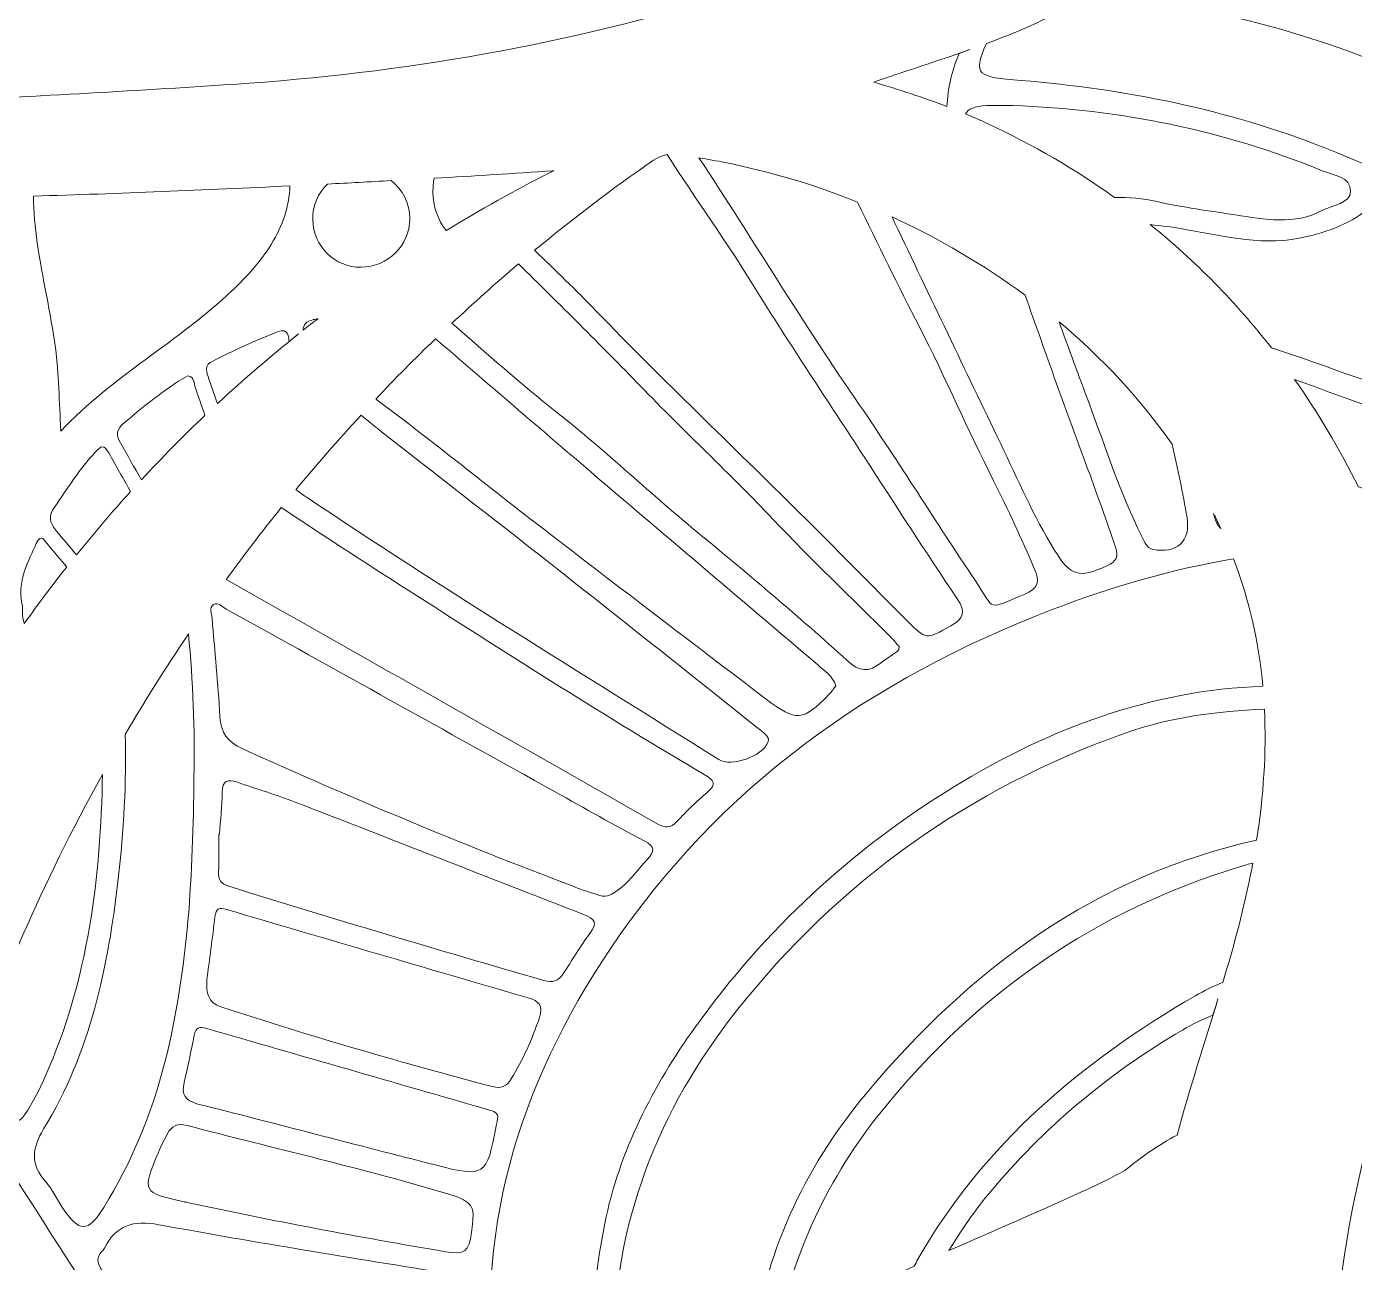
# Model space of a CAD drawing. Extents: x 86 to 1914, y -1775 to -226.
# Drawn here: x 1117.5 to 1456.6, y -909 to -593.4 of the extents above; entities that cross this region are included whole.
import ezdxf

# ---------------------------------------------------------------- set-up
doc = ezdxf.new("R2010")
doc.units = 0
doc.header["$MEASUREMENT"] = 0
doc.layers.add('Layer 1', color=7, linetype='Continuous')

# ---------------------------------------------------------------- blocks, each defined once
blk = doc.blocks.new('block 3')
at = {"layer": 'Layer 1', "lineweight": 0}
for points, knots in [([(1909.17, -702.32), (1893.53, -708.4), (1878.2, -715.47), (1862.07, -720.2), (1823.68, -731.4), (1784.54, -739.2), (1744.98, -744.84), (1694.01, -752.11), (1642.77, -754.79), (1591.31, -753.43), (1567.38, -752.78), (1543.5, -751.06), (1519.7, -748.57), (1518.95, -748.5), (1518.23, -748.27), (1516.47, -747.89), (1521.31, -745.56), (1525.28, -743.84), (1529.07, -741.79), (1559.4, -725.46), (1587.96, -706.29), (1616.7, -687.4), (1637.98, -673.37), (1658.69, -658.5), (1678.04, -641.89), (1702.57, -620.8), (1726.08, -598.68), (1745.34, -572.43), (1771.85, -536.26), (1794.13, -497.98), (1805.01, -453.96), (1810.58, -431.4), (1812.48, -408.61), (1807.15, -385.71), (1799.99, -355.07), (1781.2, -333.42), (1754.39, -318.07), (1735.77, -307.39), (1715.33, -301.57), (1694.83, -296.02), (1639.25, -281.02), (1582.52, -273.01), (1525.26, -268.1), (1466.95, -263.11), (1408.48, -261.26), (1350.06, -258.65), (1310.62, -256.91), (1271.23, -254.46), (1231.92, -250.93), (1187.04, -246.9), (1142.64, -240.01), (1098.76, -229.77), (1097.38, -229.46), (1095.97, -229.28), (1094.55, -229.02), (1078.62, -226.14), (1069.68, -233.52), (1069.82, -249.66), (1069.91, -262.09), (1074.97, -273.1), (1080.67, -283.74), (1093.27, -307.24), (1112.11, -324.9), (1133.84, -339.73), (1161.19, -358.37), (1191.36, -371.14), (1222.31, -382.25), (1258.9, -395.4), (1296.14, -406.22), (1334.58, -412.44), (1357.87, -416.21), (1381.45, -418.28), (1404.53, -423.39), (1415.7, -425.87), (1426.68, -428.9), (1436.75, -434.56), (1456.38, -445.58), (1461.8, -464.49), (1451.07, -484.35), (1446.41, -492.94), (1439.97, -500.12), (1433.06, -506.94), (1394.64, -544.94), (1348.21, -569.06), (1297.15, -585.1), (1255.81, -598.08), (1213.48, -605.3), (1170.25, -608.18), (1144.02, -609.94), (1117.76, -611.25), (1091.51, -612.79), (1070.66, -614), (1049.77, -614.35), (1028.92, -615.67), (1019.27, -616.27), (1009.63, -616.49), (1000, -616.47), (990.37, -616.49), (980.73, -616.27), (971.08, -615.67), (950.23, -614.35), (929.34, -614), (908.49, -612.79), (882.24, -611.25), (855.98, -609.94), (829.75, -608.18), (786.52, -605.3), (744.19, -598.08), (702.85, -585.1), (651.79, -569.06), (605.36, -544.94), (566.94, -506.94), (560.03, -500.12), (553.59, -492.94), (548.93, -484.35), (538.2, -464.49), (543.62, -445.58), (563.25, -434.56), (573.32, -428.9), (584.3, -425.87), (595.47, -423.39), (618.55, -418.28), (642.13, -416.21), (665.42, -412.44), (703.86, -406.22), (741.1, -395.4), (777.69, -382.25), (808.64, -371.14), (838.81, -358.37), (866.15, -339.73), (887.89, -324.9), (906.73, -307.24), (919.33, -283.74), (925.03, -273.1), (930.09, -262.09), (930.18, -249.66), (930.32, -233.52), (921.38, -226.14), (905.45, -229.02), (904.03, -229.28), (902.62, -229.46), (901.24, -229.77), (857.36, -240.01), (812.96, -246.9), (768.08, -250.93), (728.77, -254.46), (689.38, -256.91), (649.94, -258.65), (591.52, -261.26), (533.05, -263.11), (474.74, -268.1), (417.48, -273.01), (360.75, -281.02), (305.17, -296.02), (284.67, -301.57), (264.23, -307.39), (245.61, -318.07), (218.8, -333.42), (200.01, -355.07), (192.85, -385.71), (187.52, -408.61), (189.42, -431.4), (194.99, -453.96), (205.87, -497.98), (228.15, -536.26), (254.66, -572.43), (273.92, -598.68), (297.43, -620.8), (321.96, -641.89), (341.31, -658.5), (362.02, -673.37), (383.3, -687.4), (412.04, -706.29), (440.6, -725.46), (470.93, -741.79), (474.72, -743.84), (478.69, -745.56), (483.53, -747.89), (481.77, -748.27), (481.05, -748.5), (480.3, -748.57), (456.5, -751.06), (432.62, -752.78), (408.69, -753.43), (357.23, -754.79), (305.99, -752.11), (255.02, -744.84), (215.46, -739.2), (176.32, -731.4), (137.93, -720.2), (121.79, -715.47), (106.47, -708.4), (90.83, -702.32), (87.69, -701.09), (86.4, -701.07), (86.48, -705.08), (86.69, -719.22), (87.8, -733.29), (91.12, -747.05), (99.71, -782.62), (115.58, -814.95), (136.23, -844.92), (168.79, -892.16), (210.55, -928.09), (264.67, -948.87), (273.9, -952.41), (282.4, -953.96), (291.34, -948.92), (292.97, -948.02), (294.91, -947.66), (296.69, -947), (374.62, -918.81), (451.55, -888.04), (528.24, -856.69), (532.23, -855.06), (533.25, -856.2), (534.44, -859.68), (539.3, -873.81), (542.84, -888.26), (545.3, -902.96), (551.58, -940.29), (550.69, -978.12), (552.97, -1015.72), (553.99, -1032.31), (554.86, -1048.99), (554.24, -1065.56), (553.75, -1078.11), (558.83, -1087.41), (565.88, -1096.91), (582.42, -1119.16), (599.1, -1141.37), (614.38, -1164.49), (643.83, -1209.07), (661.58, -1258.64), (673.71, -1310.35), (687.05, -1367.25), (691.77, -1425.16), (693.42, -1483.42), (694.18, -1510.5), (693.29, -1537.61), (694.51, -1564.72), (696.46, -1608.03), (712.64, -1644.19), (746.14, -1672.33), (776.75, -1698), (809.08, -1721.5), (840.23, -1746.5), (867.46, -1768.37), (898.86, -1775.17), (933.26, -1769.89), (950.95, -1767.19), (968.61, -1764.18), (986.51, -1762.87), (991.03, -1762.55), (995.52, -1762.4), (1000, -1762.4), (1004.48, -1762.4), (1008.97, -1762.55), (1013.49, -1762.87), (1031.39, -1764.18), (1049.05, -1767.19), (1066.74, -1769.89), (1101.14, -1775.17), (1132.54, -1768.37), (1159.77, -1746.5), (1190.92, -1721.5), (1223.25, -1698), (1253.86, -1672.33), (1287.36, -1644.19), (1303.53, -1608.03), (1305.49, -1564.72), (1306.71, -1537.61), (1305.82, -1510.5), (1306.58, -1483.42), (1308.23, -1425.16), (1312.95, -1367.25), (1326.29, -1310.35), (1338.42, -1258.64), (1356.17, -1209.07), (1385.62, -1164.49), (1400.9, -1141.37), (1417.58, -1119.16), (1434.12, -1096.91), (1441.17, -1087.41), (1446.25, -1078.11), (1445.76, -1065.56), (1445.14, -1048.99), (1446.01, -1032.31), (1447.03, -1015.72), (1449.31, -978.12), (1448.42, -940.29), (1454.7, -902.96), (1457.16, -888.26), (1460.7, -873.81), (1465.56, -859.68), (1466.75, -856.2), (1467.77, -855.06), (1471.76, -856.69), (1548.45, -888.04), (1625.38, -918.81), (1703.31, -947), (1705.09, -947.66), (1707.03, -948.02), (1708.66, -948.92), (1717.6, -953.96), (1726.1, -952.41), (1735.33, -948.87), (1789.45, -928.09), (1831.21, -892.16), (1863.77, -844.92), (1884.42, -814.95), (1900.29, -782.62), (1908.88, -747.05), (1912.2, -733.29), (1913.31, -719.22), (1913.52, -705.08), (1913.6, -701.07), (1912.31, -701.09), (1909.17, -702.32)], [0, 0, 0, 0, 1, 1, 1, 2, 2, 2, 3, 3, 3, 4, 4, 4, 5, 5, 5, 6, 6, 6, 7, 7, 7, 8, 8, 8, 9, 9, 9, 10, 10, 10, 11, 11, 11, 12, 12, 12, 13, 13, 13, 14, 14, 14, 15, 15, 15, 16, 16, 16, 17, 17, 17, 18, 18, 18, 19, 19, 19, 20, 20, 20, 21, 21, 21, 22, 22, 22, 23, 23, 23, 24, 24, 24, 25, 25, 25, 26, 26, 26, 27, 27, 27, 28, 28, 28, 29, 29, 29, 30, 30, 30, 31, 31, 31, 32, 32, 32, 33, 33, 33, 34, 34, 34, 35, 35, 35, 36, 36, 36, 37, 37, 37, 38, 38, 38, 39, 39, 39, 40, 40, 40, 41, 41, 41, 42, 42, 42, 43, 43, 43, 44, 44, 44, 45, 45, 45, 46, 46, 46, 47, 47, 47, 48, 48, 48, 49, 49, 49, 50, 50, 50, 51, 51, 51, 52, 52, 52, 53, 53, 53, 54, 54, 54, 55, 55, 55, 56, 56, 56, 57, 57, 57, 58, 58, 58, 59, 59, 59, 60, 60, 60, 61, 61, 61, 62, 62, 62, 63, 63, 63, 64, 64, 64, 65, 65, 65, 66, 66, 66, 67, 67, 67, 68, 68, 68, 69, 69, 69, 70, 70, 70, 71, 71, 71, 72, 72, 72, 73, 73, 73, 74, 74, 74, 75, 75, 75, 76, 76, 76, 77, 77, 77, 78, 78, 78, 79, 79, 79, 80, 80, 80, 81, 81, 81, 82, 82, 82, 83, 83, 83, 84, 84, 84, 85, 85, 85, 86, 86, 86, 87, 87, 87, 88, 88, 88, 89, 89, 89, 90, 90, 90, 91, 91, 91, 92, 92, 92, 93, 93, 93, 94, 94, 94, 95, 95, 95, 96, 96, 96, 97, 97, 97, 98, 98, 98, 99, 99, 99, 100, 100, 100, 101, 101, 101, 102, 102, 102, 103, 103, 103, 104, 104, 104, 105, 105, 105, 106, 106, 106, 106]), ([(1362.59, -597.78), (1365.38, -596.73), (1368.17, -595.64), (1370.93, -594.48), (1376.11, -592.3), (1381.1, -589.85), (1385.96, -587.17), (1397.98, -587.41), (1410.04, -587.53), (1421.81, -590.11), (1464.23, -599.35), (1501.84, -618.52), (1534.42, -647.2), (1544.48, -656.07), (1553.58, -665.5), (1561.78, -675.49), (1555.51, -679.55), (1551.19, -682.32), (1551.19, -682.32), (1551.19, -682.32), (1550.34, -682.63), (1550.34, -682.63), (1547.36, -684.32), (1544.39, -686.02), (1541.42, -687.73), (1516.94, -659.04), (1485.45, -638.74), (1449.06, -624.41), (1424.13, -614.58), (1398.14, -609.38), (1371.47, -607.19), (1360.32, -606.26), (1359, -605.95), (1362.59, -597.78)], [0, 0, 0, 0, 1, 1, 1, 2, 2, 2, 3, 3, 3, 4, 4, 4, 5, 5, 5, 6, 6, 6, 7, 7, 7, 8, 8, 8, 9, 9, 9, 10, 10, 10, 11, 11, 11, 11]), ([(1339.14, -605.79), (1345.56, -603.67), (1352, -601.57), (1358.35, -599.3), (1357.44, -599.63), (1356.53, -599.97), (1355.61, -600.3), (1353.72, -604.83), (1352.69, -609.34), (1352.53, -613.84), (1346.61, -611.57), (1340.43, -609.58), (1333.81, -607.62), (1336.26, -606.77), (1337.71, -606.26), (1339.14, -605.79)], [0, 0, 0, 0, 1, 1, 1, 2, 2, 2, 3, 3, 3, 4, 4, 4, 5, 5, 5, 5]), ([(1362.81, -618.16), (1360.99, -617.3), (1359.14, -616.51), (1357.29, -615.74), (1357.87, -614.38), (1359.56, -613.79), (1362.59, -613.62), (1364.84, -613.5), (1367.09, -613.61), (1369.35, -613.61), (1396.66, -614.53), (1423.04, -619.9), (1448.35, -630.23), (1451.16, -631.37), (1455.71, -631.81), (1455.6, -635.47), (1455.51, -638.68), (1451.07, -638.93), (1448.44, -640.35), (1441.22, -644.19), (1433.7, -642.69), (1426.21, -641.51), (1419.52, -640.48), (1412.79, -639.62), (1406.21, -638.14), (1402.53, -637.3), (1398.92, -636.98), (1395.35, -637.05), (1385.36, -629.92), (1374.52, -623.61), (1362.81, -618.16)], [0, 0, 0, 0, 1, 1, 1, 2, 2, 2, 3, 3, 3, 4, 4, 4, 5, 5, 5, 6, 6, 6, 7, 7, 7, 8, 8, 8, 9, 9, 9, 10, 10, 10, 10]), ([(1281.03, -626.1), (1288.41, -637.57), (1296.39, -648.67), (1303.57, -660.29), (1312.58, -674.89), (1322.16, -689.14), (1331.51, -703.52), (1339.36, -715.58), (1347.12, -727.67), (1355.17, -739.58), (1357.4, -742.9), (1356.68, -744.64), (1353.54, -746.42), (1347.27, -750.01), (1347.27, -750.1), (1342.21, -745.02), (1333.09, -735.9), (1324.06, -726.69), (1314.9, -717.61), (1297.59, -700.44), (1279.91, -683.59), (1262.94, -666.08), (1257.81, -660.78), (1252.51, -655.67), (1247.22, -650.56), (1256.79, -642.65), (1266.89, -634.95), (1277.61, -627.53), (1279, -626.57), (1280.45, -626.21), (1281.03, -626.1)], [0, 0, 0, 0, 1, 1, 1, 2, 2, 2, 3, 3, 3, 4, 4, 4, 5, 5, 5, 6, 6, 6, 7, 7, 7, 8, 8, 8, 9, 9, 9, 10, 10, 10, 10]), ([(1295.9, -628.16), (1307.25, -630.41), (1318.62, -633.8), (1329.66, -638.23), (1334.83, -648.92), (1340.05, -659.59), (1345.49, -670.14), (1352.16, -683.07), (1357.82, -696.45), (1364.42, -709.41), (1368.14, -716.7), (1371.56, -724.24), (1374.83, -731.8), (1376.26, -735.1), (1375.92, -737.04), (1372.25, -738.46), (1362.52, -742.26), (1365.15, -743.01), (1359.6, -734.72), (1349.68, -719.93), (1340.32, -704.77), (1330.22, -690.12), (1315.94, -669.45), (1303.03, -647.89), (1289.18, -626.95), (1291.42, -627.31), (1293.67, -627.73), (1295.9, -628.16)], [0, 0, 0, 0, 1, 1, 1, 2, 2, 2, 3, 3, 3, 4, 4, 4, 5, 5, 5, 6, 6, 6, 7, 7, 7, 8, 8, 8, 9, 9, 9, 9]), ([(1221.56, -632.15), (1231.68, -631.57), (1241.78, -630.94), (1251.9, -630.27), (1251.95, -630.23), (1251.99, -630.21), (1252.02, -630.21), (1251.9, -630.29), (1251.63, -630.47), (1251.34, -630.61), (1242.12, -635.29), (1233.22, -640.28), (1224.63, -645.53), (1222.52, -642.81), (1221.26, -639.39), (1221.24, -635.65), (1221.24, -634.44), (1221.35, -633.28), (1221.56, -632.15)], [0, 0, 0, 0, 1, 1, 1, 2, 2, 2, 3, 3, 3, 4, 4, 4, 5, 5, 5, 6, 6, 6, 6]), ([(1184.7, -634.11), (1184.56, -639.24), (1182.94, -644.23), (1179.93, -649.07), (1177.18, -653.51), (1173.72, -657.3), (1169.96, -660.86), (1156.38, -673.75), (1139.56, -682.61), (1126.23, -696.72), (1125.76, -689.1), (1125.72, -682.23), (1124.82, -675.47), (1123.62, -666.48), (1121.48, -657.61), (1120.19, -648.62), (1119.61, -644.63), (1119.23, -640.66), (1119.25, -636.74), (1141.08, -636.05), (1162.89, -635.18), (1184.7, -634.11)], [0, 0, 0, 0, 1, 1, 1, 2, 2, 2, 3, 3, 3, 4, 4, 4, 5, 5, 5, 6, 6, 6, 7, 7, 7, 7]), ([(1194.29, -633.64), (1199.72, -633.37), (1205.16, -633.06), (1210.58, -632.75), (1213.48, -635.02), (1215.34, -638.52), (1215.31, -642.45), (1215.27, -649.34), (1209.76, -654.84), (1202.85, -654.89), (1196.16, -654.94), (1190.7, -649.56), (1190.56, -642.76), (1190.49, -639.17), (1191.92, -635.94), (1194.29, -633.64)], [0, 0, 0, 0, 1, 1, 1, 2, 2, 2, 3, 3, 3, 4, 4, 4, 5, 5, 5, 5]), ([(1435.39, -675.49), (1426.3, -663.81), (1416, -653.31), (1404.45, -643.99), (1407.41, -644.27), (1410.38, -644.68), (1413.37, -645.21), (1423.64, -647.02), (1433.92, -649.69), (1444.47, -647.06), (1450.94, -645.44), (1457.16, -643.21), (1461.91, -638.23), (1463.58, -636.47), (1464.99, -636.63), (1466.97, -637.74), (1482.6, -646.51), (1497.67, -656.14), (1511.88, -667.06), (1517.34, -671.24), (1517.16, -672.26), (1512.84, -677.37), (1503.29, -688.69), (1491.28, -691.73), (1477.16, -688.8), (1463.05, -685.84), (1449.85, -680.09), (1436.2, -675.74), (1435.93, -675.65), (1435.66, -675.58), (1435.39, -675.49)], [0, 0, 0, 0, 1, 1, 1, 2, 2, 2, 3, 3, 3, 4, 4, 4, 5, 5, 5, 6, 6, 6, 7, 7, 7, 8, 8, 8, 9, 9, 9, 10, 10, 10, 10]), ([(1366.27, -700), (1357.24, -681.22), (1348.17, -662.43), (1339.24, -643.59), (1339, -643.09), (1338.78, -642.56), (1338.53, -642.05), (1350.46, -647.53), (1361.9, -654.24), (1372.49, -662.05), (1377.8, -676.96), (1383, -691.91), (1388.61, -706.71), (1391.05, -713.22), (1393.21, -719.8), (1395.57, -726.33), (1396.46, -728.77), (1395.75, -730.08), (1393.38, -731.15), (1386.09, -734.38), (1384.22, -733.89), (1379.94, -727.05), (1374.57, -718.46), (1370.64, -709.1), (1366.27, -700)], [0, 0, 0, 0, 1, 1, 1, 2, 2, 2, 3, 3, 3, 4, 4, 4, 5, 5, 5, 6, 6, 6, 7, 7, 7, 8, 8, 8, 8]), ([(1226.1, -669.21), (1231.55, -664.08), (1237.23, -659.02), (1243.1, -654.04), (1253.58, -664.34), (1264.01, -674.67), (1274.22, -685.22), (1285.35, -696.74), (1297.1, -707.63), (1308.12, -719.27), (1317.84, -729.52), (1328.07, -739.27), (1338.08, -749.25), (1338.93, -750.1), (1339.69, -751.04), (1340.34, -751.77), (1340.34, -752.94), (1339.6, -753.18), (1339.07, -753.56), (1337.97, -754.38), (1336.75, -755.05), (1335.68, -755.9), (1332.54, -758.33), (1330.31, -758.31), (1326.94, -755.25), (1314.85, -744.28), (1302.37, -733.71), (1289.74, -723.35), (1277.21, -713.11), (1265.5, -701.87), (1252.79, -691.88), (1243.59, -684.66), (1234.94, -676.83), (1226.1, -669.21)], [0, 0, 0, 0, 1, 1, 1, 2, 2, 2, 3, 3, 3, 4, 4, 4, 5, 5, 5, 6, 6, 6, 7, 7, 7, 8, 8, 8, 9, 9, 9, 10, 10, 10, 11, 11, 11, 11]), ([(1190.78, -668.27), (1191.16, -668.2), (1191.52, -668.09), (1191.9, -668.02), (1190.61, -669), (1189.34, -669.98), (1188.08, -670.97), (1188.13, -669.54), (1188.82, -668.71), (1190.78, -668.27)], [0, 0, 0, 0, 1, 1, 1, 2, 2, 2, 3, 3, 3, 3]), ([(1166.21, -689.72), (1165.41, -687.42), (1164.61, -685.13), (1163.82, -682.83), (1163.24, -681.13), (1162.95, -679.87), (1164.99, -678.84), (1170.34, -676.16), (1175.75, -673.62), (1181.33, -671.48), (1182.98, -670.85), (1184.03, -670.74), (1184.41, -673.04), (1184.45, -673.29), (1184.5, -673.55), (1184.54, -673.82), (1185.32, -673.17), (1186.12, -672.55), (1186.92, -671.92), (1179.77, -677.61), (1172.85, -683.54), (1166.21, -689.72)], [0, 0, 0, 0, 1, 1, 1, 2, 2, 2, 3, 3, 3, 4, 4, 4, 5, 5, 5, 6, 6, 6, 7, 7, 7, 7]), ([(1405.11, -726.93), (1403.33, -726.58), (1402.99, -724.91), (1402.33, -723.63), (1396.73, -712.73), (1393.1, -701.05), (1388.82, -689.63), (1386.23, -682.72), (1383.69, -675.78), (1381.15, -668.83), (1392.14, -678.03), (1401.93, -688.52), (1410.04, -700.11), (1411.47, -706.31), (1412.78, -712.53), (1413.83, -718.82), (1414.82, -724.89), (1411.23, -728.12), (1405.11, -726.93)], [0, 0, 0, 0, 1, 1, 1, 2, 2, 2, 3, 3, 3, 4, 4, 4, 5, 5, 5, 6, 6, 6, 6]), ([(1259.66, -705.53), (1279.58, -722.52), (1299.58, -739.44), (1319.51, -756.43), (1321.25, -757.89), (1323.28, -759.22), (1324.13, -761.77), (1323.61, -762.46), (1323.1, -763.28), (1322.45, -763.95), (1315.76, -770.82), (1314.05, -771), (1306.44, -765.24), (1287.53, -750.86), (1268.61, -736.46), (1249.78, -721.98), (1235.45, -710.97), (1221.42, -699.57), (1206.95, -688.76), (1206.84, -688.69), (1206.75, -688.61), (1206.66, -688.54), (1211.54, -683.37), (1216.61, -678.22), (1221.91, -673.15), (1234.49, -683.94), (1247.04, -694.76), (1259.66, -705.53)], [0, 0, 0, 0, 1, 1, 1, 2, 2, 2, 3, 3, 3, 4, 4, 4, 5, 5, 5, 6, 6, 6, 7, 7, 7, 8, 8, 8, 9, 9, 9, 9]), ([(1441.31, -683.56), (1452.81, -687.56), (1464.01, -692.42), (1476.14, -694.42), (1493.28, -697.24), (1508.26, -693.71), (1519.33, -679.33), (1521.44, -676.61), (1522.65, -676.58), (1525.14, -679.06), (1528.94, -682.85), (1532.55, -686.78), (1536.01, -690.83), (1531.97, -693.15), (1527.91, -695.49), (1523.85, -697.79), (1509.27, -706.02), (1495.07, -714.98), (1479.73, -721.72), (1479.21, -721.4), (1478.7, -721.07), (1478.19, -720.72), (1471.61, -716.48), (1464.74, -713.27), (1457.6, -710.97), (1452.76, -701.29), (1447.33, -692.13), (1441.31, -683.56)], [0, 0, 0, 0, 1, 1, 1, 2, 2, 2, 3, 3, 3, 4, 4, 4, 5, 5, 5, 6, 6, 6, 7, 7, 7, 8, 8, 8, 9, 9, 9, 9]), ([(1146.77, -709.19), (1145.01, -706.04), (1143.25, -702.88), (1141.46, -699.76), (1140.15, -697.52), (1140.46, -696.25), (1142.38, -694.63), (1146.84, -690.88), (1151.36, -687.18), (1156.27, -684.01), (1157.05, -683.5), (1157.89, -683.05), (1158.61, -682.63), (1160.43, -682.96), (1160.17, -684.52), (1160.53, -685.53), (1161.35, -687.94), (1162.18, -690.34), (1163, -692.73), (1157.4, -698.06), (1152.01, -703.54), (1146.77, -709.19)], [0, 0, 0, 0, 1, 1, 1, 2, 2, 2, 3, 3, 3, 4, 4, 4, 5, 5, 5, 6, 6, 6, 7, 7, 7, 7]), ([(1214.98, -702.3), (1244.92, -725.44), (1274.58, -748.88), (1304.12, -772.53), (1305.17, -773.36), (1306.38, -774.07), (1306.94, -775.35), (1306.89, -775.68), (1306.87, -775.95), (1306.78, -776.21), (1305.57, -779.76), (1297.39, -782.61), (1294.22, -780.61), (1259, -758.42), (1223.43, -736.81), (1188.89, -713.54), (1188, -712.93), (1187.1, -712.33), (1186.21, -711.71), (1191.47, -705.35), (1197.03, -698.99), (1202.87, -692.66), (1206.88, -695.9), (1210.88, -699.15), (1214.98, -702.3)], [0, 0, 0, 0, 1, 1, 1, 2, 2, 2, 3, 3, 3, 4, 4, 4, 5, 5, 5, 6, 6, 6, 7, 7, 7, 8, 8, 8, 8]), ([(1144.02, -712.17), (1139.27, -717.41), (1134.68, -722.81), (1130.22, -728.32), (1128.48, -726.27), (1126.76, -724.21), (1125.01, -722.16), (1123.18, -719.98), (1123.07, -718.42), (1124.62, -716.12), (1127.88, -711.3), (1131.07, -706.44), (1134.99, -702.1), (1136.44, -700.51), (1137.2, -700.06), (1138.43, -702.29), (1140.3, -705.59), (1142.15, -708.87), (1144.02, -712.17)], [0, 0, 0, 0, 1, 1, 1, 2, 2, 2, 3, 3, 3, 4, 4, 4, 5, 5, 5, 6, 6, 6, 6]), ([(1217.07, -738.73), (1241.36, -754.27), (1265.64, -769.81), (1290.52, -784.4), (1293, -785.85), (1293.91, -786.83), (1291.24, -789.04), (1288.49, -791.31), (1285.97, -793.87), (1283.52, -796.46), (1281.89, -798.18), (1280.54, -798.11), (1278.53, -796.98), (1241.87, -776.15), (1205.17, -755.39), (1168.46, -734.65), (1172.9, -728.54), (1177.58, -722.39), (1182.51, -716.25), (1193.93, -723.92), (1205.5, -731.33), (1217.07, -738.73)], [0, 0, 0, 0, 1, 1, 1, 2, 2, 2, 3, 3, 3, 4, 4, 4, 5, 5, 5, 6, 6, 6, 7, 7, 7, 7]), ([(1420.63, -717.79), (1421.26, -719.06), (1421.88, -720.33), (1422.48, -721.61), (1421.7, -720.91), (1421.15, -719.85), (1420.77, -718.37), (1420.74, -718.17), (1420.68, -717.97), (1420.63, -717.79)], [0, 0, 0, 0, 1, 1, 1, 2, 2, 2, 3, 3, 3, 3]), ([(1127.7, -731.44), (1123.98, -736.15), (1120.37, -740.96), (1116.86, -745.87), (1116.11, -743.97), (1116.64, -741.99), (1116.28, -740.76), (1115.15, -734.34), (1117.98, -729.99), (1119.94, -725.44), (1121.15, -722.63), (1122.15, -724.82), (1122.98, -725.8), (1124.56, -727.69), (1126.12, -729.57), (1127.7, -731.44)], [0, 0, 0, 0, 1, 1, 1, 2, 2, 2, 3, 3, 3, 4, 4, 4, 5, 5, 5, 5]), ([(1425.74, -729.36), (1429.8, -740.03), (1432.18, -750.9), (1433.19, -761.88), (1404.71, -762.88), (1378.78, -772.62), (1354.3, -787.59), (1328.14, -803.58), (1306.06, -824.07), (1288.29, -848.86), (1277.46, -863.96), (1268.78, -880.73), (1265.13, -899.1), (1261.24, -918.88), (1260.26, -938.84), (1264.68, -958.53), (1257.59, -964.44), (1250.77, -970.61), (1244.23, -977.1), (1241.27, -966.4), (1239.28, -955.51), (1237.61, -944.54), (1231.17, -902.02), (1243.03, -863.96), (1266.53, -829), (1294.4, -787.5), (1333.16, -760.05), (1379.41, -742.3), (1394.57, -736.48), (1409.97, -731.98), (1425.74, -729.36)], [0, 0, 0, 0, 1, 1, 1, 2, 2, 2, 3, 3, 3, 4, 4, 4, 5, 5, 5, 6, 6, 6, 7, 7, 7, 8, 8, 8, 9, 9, 9, 10, 10, 10, 10]), ([(1252.42, -788.84), (1259.98, -793.05), (1267.49, -797.38), (1275.18, -801.35), (1278.15, -802.86), (1277.88, -804.04), (1275.98, -806.09), (1273.36, -808.9), (1271.23, -812.16), (1267.96, -814.32), (1266.93, -815.01), (1265.93, -815.8), (1263.86, -815.35), (1261.94, -814.7), (1259.31, -813.86), (1256.76, -812.89), (1228.38, -802.06), (1200.35, -790.42), (1172.66, -777.89), (1168.78, -776.13), (1167.08, -773.76), (1166.84, -769.59), (1166.37, -761.21), (1165.5, -752.87), (1164.85, -744.51), (1164.76, -743.33), (1164.02, -741.79), (1165.18, -741.05), (1166.32, -740.29), (1167.42, -741.61), (1168.46, -742.17), (1196.45, -757.71), (1224.43, -773.29), (1252.42, -788.84)], [0, 0, 0, 0, 1, 1, 1, 2, 2, 2, 3, 3, 3, 4, 4, 4, 5, 5, 5, 6, 6, 6, 7, 7, 7, 8, 8, 8, 9, 9, 9, 10, 10, 10, 11, 11, 11, 11]), ([(1142.66, -774.18), (1147.57, -765.78), (1152.94, -757.2), (1158.78, -748.54), (1159.99, -760.67), (1160.48, -772.87), (1160.19, -785.14), (1159.95, -809.62), (1158.85, -834.03), (1152.77, -857.92), (1149.44, -871.05), (1144.31, -883.45), (1137.16, -894.98), (1133.12, -901.51), (1130.94, -901.49), (1126.63, -895.04), (1125.18, -892.86), (1124.09, -890.41), (1122.39, -888.47), (1118.45, -884), (1118.72, -880.03), (1121.82, -874.95), (1133.74, -855.39), (1138.31, -833.46), (1140.88, -811.09), (1142.29, -798.78), (1142.95, -786.45), (1142.66, -774.18)], [0, 0, 0, 0, 1, 1, 1, 2, 2, 2, 3, 3, 3, 4, 4, 4, 5, 5, 5, 6, 6, 6, 7, 7, 7, 8, 8, 8, 9, 9, 9, 9]), ([(1431.61, -801.17), (1390.87, -810.29), (1358.67, -833.63), (1331.71, -866.12), (1315.61, -885.52), (1305.89, -907.1), (1302.9, -931.3), (1291.39, -938.28), (1280.22, -946.06), (1269.56, -954.55), (1267.91, -947.17), (1266.76, -939.93), (1267.13, -933.02), (1267.36, -898.81), (1278.77, -870.13), (1298.77, -844.81), (1324.97, -811.63), (1358.27, -787.97), (1398.05, -773.85), (1409.55, -769.77), (1421.52, -768.26), (1433.59, -767.74), (1434.13, -778.8), (1433.37, -789.95), (1431.61, -801.17)], [0, 0, 0, 0, 1, 1, 1, 2, 2, 2, 3, 3, 3, 4, 4, 4, 5, 5, 5, 6, 6, 6, 7, 7, 7, 8, 8, 8, 8]), ([(1136.84, -784.4), (1136.84, -784.4), (1136.84, -784.46), (1136.84, -784.46), (1136.4, -810.33), (1133.28, -836.66), (1122.24, -861.51), (1120.74, -864.9), (1119.05, -868.19), (1116.98, -871.29), (1115.79, -873.12), (1114.7, -873.43), (1113.18, -871.7), (1109.59, -867.61), (1106.54, -863.11), (1103.42, -858.67), (1110.33, -838.92), (1120.99, -812.98), (1136.84, -784.4)], [0, 0, 0, 0, 1, 1, 1, 2, 2, 2, 3, 3, 3, 4, 4, 4, 5, 5, 5, 6, 6, 6, 6]), ([(1166.52, -799.67), (1166.52, -799.67), (1166.73, -799.67), (1166.73, -799.67), (1166.97, -796.11), (1167.39, -792.56), (1167.42, -788.99), (1167.44, -785.94), (1168.75, -785.53), (1171.29, -786.41), (1176.2, -788.14), (1181.22, -789.59), (1186.08, -791.45), (1210.65, -800.99), (1235.16, -810.66), (1259.73, -820.16), (1262.67, -821.3), (1263.34, -822.35), (1261.31, -825.03), (1258.84, -828.33), (1256.74, -831.89), (1254.51, -835.33), (1253.28, -837.22), (1251.7, -837.63), (1249.56, -837.02), (1222.67, -829.24), (1195.82, -821.3), (1169.11, -812.96), (1167.02, -812.32), (1166.34, -811.31), (1166.46, -809.15), (1166.68, -806), (1166.52, -802.84), (1166.52, -799.67)], [0, 0, 0, 0, 1, 1, 1, 2, 2, 2, 3, 3, 3, 4, 4, 4, 5, 5, 5, 6, 6, 6, 7, 7, 7, 8, 8, 8, 9, 9, 9, 10, 10, 10, 11, 11, 11, 11]), ([(1430.36, -808.53), (1428.46, -818.38), (1425.84, -828.02), (1422.98, -837.58), (1420.55, -838.43), (1418.21, -839.63), (1415.98, -840.93), (1386.97, -857.69), (1361.99, -878.72), (1345.09, -908.22), (1344.77, -908.8), (1344.48, -909.4), (1344.17, -909.98), (1333.52, -914.8), (1323.01, -919.86), (1312.76, -925.55), (1311.48, -926.26), (1310.21, -927.02), (1308.94, -927.75), (1313.27, -906.73), (1321.96, -887.46), (1336.21, -869.94), (1360.59, -839.97), (1390.64, -819.12), (1427.5, -807.92), (1428.53, -807.59), (1429.58, -807.3), (1430.64, -807.05), (1430.54, -807.54), (1430.45, -808.04), (1430.36, -808.53)], [0, 0, 0, 0, 1, 1, 1, 2, 2, 2, 3, 3, 3, 4, 4, 4, 5, 5, 5, 6, 6, 6, 7, 7, 7, 8, 8, 8, 9, 9, 9, 10, 10, 10, 10]), ([(1165.56, -820.75), (1165.81, -818.67), (1166.63, -818.33), (1168.55, -818.89), (1194.22, -826.47), (1219.9, -833.97), (1245.59, -841.46), (1248.36, -842.26), (1249.43, -843.56), (1248.43, -846.52), (1246.58, -851.99), (1244.26, -857.23), (1241.22, -862.17), (1240.04, -864.11), (1238.64, -864.72), (1236.43, -864.14), (1213.21, -858), (1190.16, -851.29), (1167.32, -843.84), (1163.63, -842.64), (1163.4, -840.12), (1163.47, -837.07), (1164.18, -831.63), (1164.94, -826.19), (1165.56, -820.75)], [0, 0, 0, 0, 1, 1, 1, 2, 2, 2, 3, 3, 3, 4, 4, 4, 5, 5, 5, 6, 6, 6, 7, 7, 7, 8, 8, 8, 8]), ([(1411.29, -876.49), (1406.45, -879.1), (1402.02, -882.15), (1397.94, -885.59), (1394.7, -887.28), (1391.44, -888.93), (1388.1, -890.45), (1376.5, -895.8), (1364.73, -900.82), (1353.03, -906.01), (1356.08, -900.95), (1359.42, -896.09), (1363.19, -891.52), (1377.11, -874.64), (1393.76, -860.77), (1412.67, -849.67), (1415.15, -848.22), (1417.71, -846.94), (1420.45, -845.92), (1420.88, -844.54), (1421.3, -843.15), (1421.73, -841.75), (1418.22, -853.32), (1414.44, -864.81), (1411.29, -876.49)], [0, 0, 0, 0, 1, 1, 1, 2, 2, 2, 3, 3, 3, 4, 4, 4, 5, 5, 5, 6, 6, 6, 7, 7, 7, 8, 8, 8, 8]), ([(1163.47, -849.28), (1187.35, -856.2), (1211.25, -863.07), (1235.14, -869.94), (1236.7, -870.38), (1238.14, -870.8), (1237.75, -872.39), (1237.57, -873.3), (1237.48, -873.72), (1237.41, -874.12), (1234.94, -887.06), (1234.62, -887.37), (1221.87, -884.14), (1201.62, -879.03), (1181.46, -873.64), (1161.2, -868.57), (1157.89, -867.73), (1156.98, -866.21), (1157.71, -863.09), (1158.65, -859.08), (1159.48, -855.04), (1160.26, -851), (1160.66, -848.99), (1161.6, -848.73), (1163.47, -849.28)], [0, 0, 0, 0, 1, 1, 1, 2, 2, 2, 3, 3, 3, 4, 4, 4, 5, 5, 5, 6, 6, 6, 7, 7, 7, 8, 8, 8, 8]), ([(1182.74, -1049.24), (1181.02, -1050.15), (1180.06, -1049.92), (1179.12, -1048.23), (1176.87, -1044.29), (1174.17, -1040.6), (1172.25, -1036.52), (1162.13, -1014.83), (1150.73, -993.84), (1139.63, -972.66), (1126.18, -946.98), (1113.01, -921.13), (1097.82, -896.42), (1096.51, -894.31), (1095.19, -892.23), (1093.85, -890.14), (1095.17, -884.88), (1097.4, -876.73), (1100.83, -866.32), (1103.26, -869.94), (1105.65, -873.61), (1108.01, -877.29), (1132.01, -914.6), (1156.27, -951.79), (1178.72, -990.1), (1182.89, -997.21), (1186.68, -1004.53), (1189.87, -1012.15), (1190.92, -1014.69), (1192.17, -1017.15), (1193.51, -1019.55), (1196.11, -1024.13), (1196.58, -1024.28), (1201.2, -1021.85), (1204.36, -1020.2), (1207.49, -1018.49), (1210.59, -1016.77), (1209.78, -1017.93), (1208.94, -1019.07), (1208.15, -1020.25), (1203.32, -1027.36), (1199.12, -1034.79), (1195.44, -1042.48), (1191.21, -1044.75), (1186.97, -1046.98), (1182.74, -1049.24)], [0, 0, 0, 0, 1, 1, 1, 2, 2, 2, 3, 3, 3, 4, 4, 4, 5, 5, 5, 6, 6, 6, 7, 7, 7, 8, 8, 8, 9, 9, 9, 10, 10, 10, 11, 11, 11, 12, 12, 12, 13, 13, 13, 14, 14, 14, 15, 15, 15, 15]), ([(1158.45, -874.04), (1180.73, -879.9), (1203.22, -885.01), (1225.3, -891.59), (1228.87, -892.65), (1232.32, -893.95), (1231.39, -898.18), (1231.25, -899.66), (1231.23, -900.5), (1231.1, -901.31), (1230.41, -906.32), (1229.38, -907.11), (1224.37, -906.28), (1202.33, -902.56), (1180.35, -898.41), (1158.49, -893.71), (1158.21, -893.66), (1157.96, -893.57), (1157.69, -893.52), (1146.97, -891.14), (1146.95, -891.14), (1151.05, -881.08), (1151.72, -879.43), (1152.54, -877.83), (1153.39, -876.25), (1154.46, -874.22), (1155.96, -873.39), (1158.45, -874.04)], [0, 0, 0, 0, 1, 1, 1, 2, 2, 2, 3, 3, 3, 4, 4, 4, 5, 5, 5, 6, 6, 6, 7, 7, 7, 8, 8, 8, 9, 9, 9, 9]), ([(1136.62, -906.33), (1136.87, -906.03), (1137.14, -905.7), (1137.34, -905.34), (1140.35, -899.53), (1144.71, -898.18), (1151.27, -899.39), (1175.98, -903.94), (1200.8, -907.91), (1225.61, -911.95), (1228.76, -912.46), (1230.56, -913.39), (1229.72, -916.9), (1230.65, -921.17), (1227.91, -922.4), (1224.48, -923.11), (1211.16, -925.84), (1197.63, -927.38), (1184.21, -929.52), (1175.26, -930.94), (1166.25, -931.99), (1157.31, -933.49), (1153.63, -934.13), (1151.09, -933.51), (1149.04, -930.12), (1145.03, -923.54), (1140.75, -917.16), (1136.49, -910.76), (1135.4, -909.13), (1135.37, -907.78), (1136.62, -906.33)], [0, 0, 0, 0, 1, 1, 1, 2, 2, 2, 3, 3, 3, 4, 4, 4, 5, 5, 5, 6, 6, 6, 7, 7, 7, 8, 8, 8, 9, 9, 9, 10, 10, 10, 10])]:
    blk.add_open_spline(points, degree=3, knots=knots, dxfattribs=at)
blk = doc.blocks.new('block 2')
at = {"layer": 'Layer 1'}
blk.add_blockref('block 3', (0, 0), dxfattribs=at)

msp = doc.modelspace()

# ---------------------------------------------------------------- block references
at = {"layer": 'Layer 1'}
msp.add_blockref('block 2', (0, 0), dxfattribs=at)

doc.saveas('drawing.dxf')
